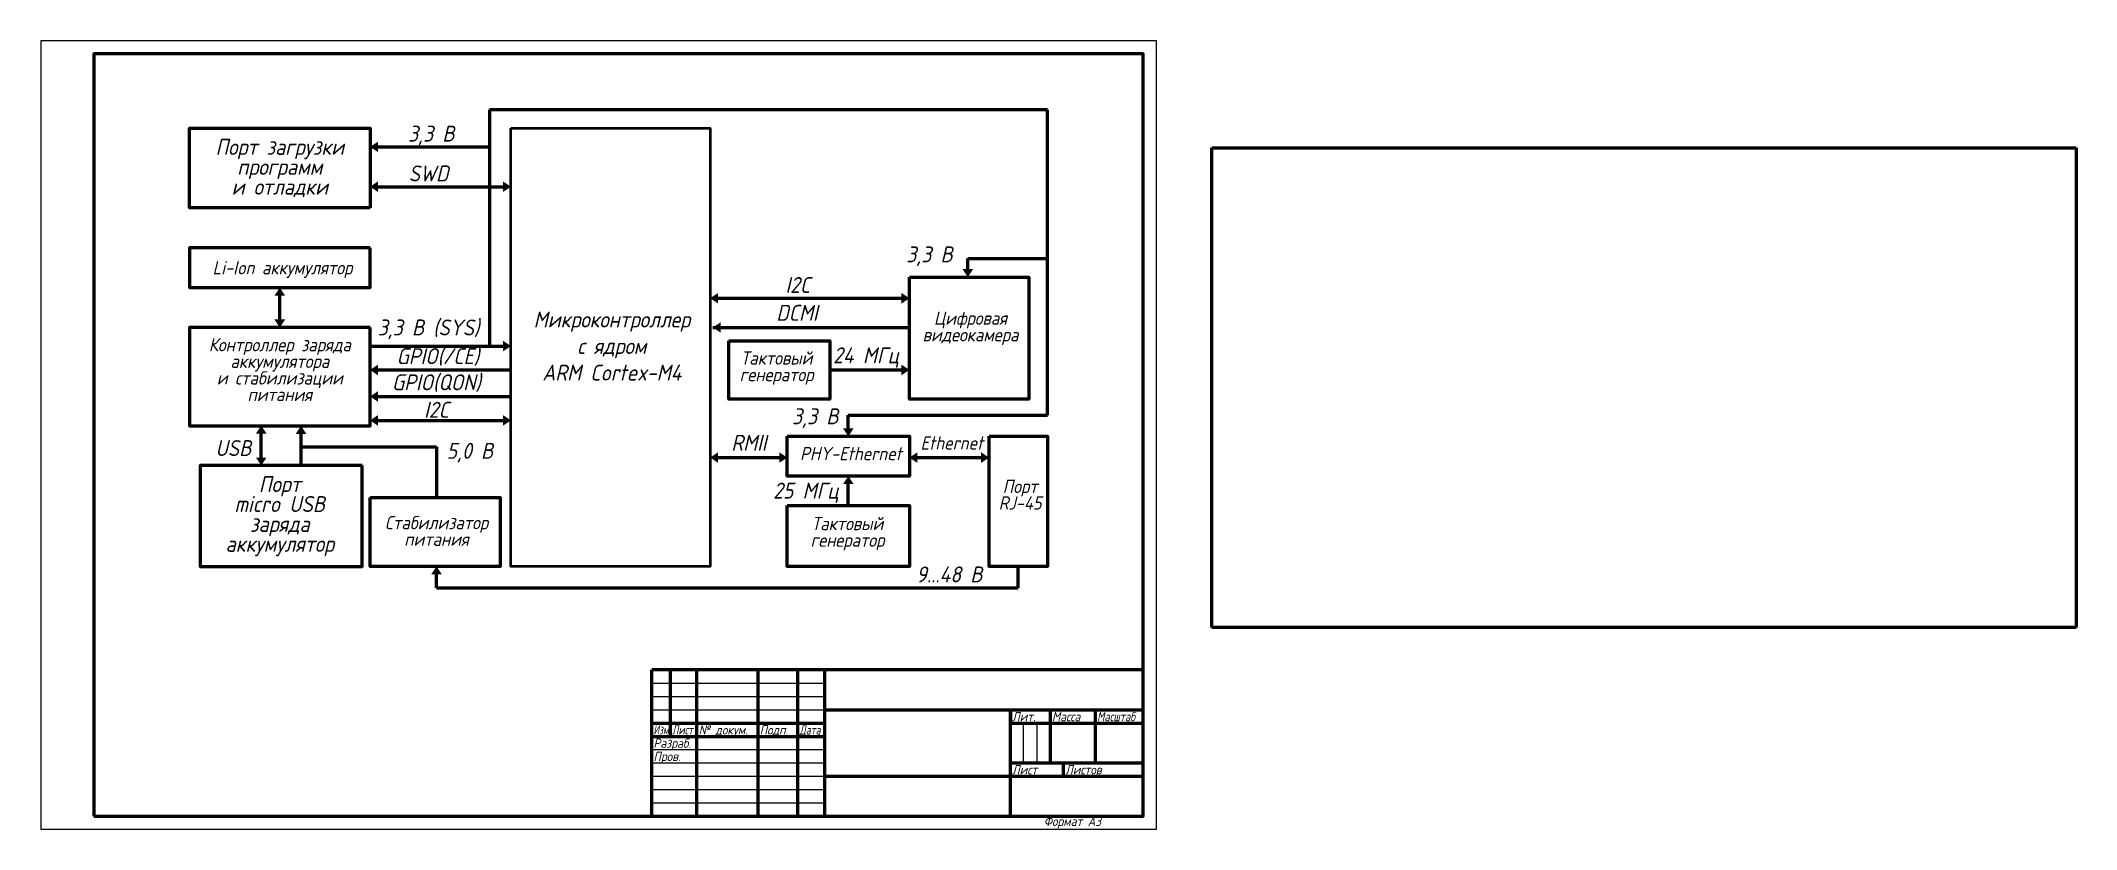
# Model space of a CAD drawing. Header units: millimetres. Extents: x 0 to 766, y 0 to 297.
import ezdxf

# ---------------------------------------------------------------- set-up
doc = ezdxf.new("R2010")
doc.units = ezdxf.units.MM
doc.header["$LTSCALE"] = 0.5
doc.layers.get('0').update_dxf_attribs({"lineweight": 60})
doc.layers.get('Defpoints').update_dxf_attribs({"color": 5})
doc.layers.add('4-текст', color=7, linetype='Continuous', true_color=0x00ad00)
doc.styles.get("Standard").update_dxf_attribs({"font": 'isocpeui.ttf', "width": 0.9})
picture_1 = doc.add_image_def('image1.bmp', size_in_pixel=(427, 237))

msp = doc.modelspace()

# ---------------------------------------------------------------- linework, layer by layer
for p, q in [((379, 271), (169, 271)), ((169, 271), (169, 182)), ((379, 156), (379, 271)), ((124, 257), (169, 257)), ((127, 242), (174, 242)), ((349, 210), (349, 215)), ((349, 215), (379, 215)), ((90, 191), (90, 201)), ((255, 200), (324, 200)), ((253, 189), (327, 189)), ((124, 182), (174, 182)), ((127, 173), (177, 173)), ((297, 173), (324, 173)), ((127, 163), (177, 163)), ((127, 154), (174, 154)), ((304, 150), (304, 156)), ((304, 156), (379, 156)), ((83, 139), (83, 149)), ((98, 137), (98, 149)), ((98, 144), (149, 144)), ((149, 144), (149, 125)), ((255, 140), (278, 140)), ((330, 140), (354, 140)), ((304, 122), (304, 130)), ((149, 91), (149, 96)), ((368, 91), (368, 99)), ((149, 91), (368, 91)), ((365, 45), (365, 40))]:
    msp.add_line(p, q)
at = {"lineweight": 60}
for p, q in [((415, 60), (230, 60)), ((230, 5), (230, 60)), ((237, 60), (237, 35)), ((247, 5), (247, 60)), ((270, 60), (270, 5)), ((285, 5), (285, 60)), ((295, 60), (295, 5)), ((230, 40), (295, 40)), ((295, 45), (415, 45)), ((365, 5), (365, 45)), ((365, 40), (415, 40)), ((380, 45), (380, 25)), ((397, 25), (397, 45)), ((230, 35), (295, 35)), ((365, 25), (415, 25)), ((385, 20), (385, 25)), ((295, 20), (415, 20))]:
    msp.add_line(p, q, dxfattribs=at)
at = {"lineweight": -3}
for p, q in [((230, 55), (295, 55)), ((230, 50), (295, 50)), ((230, 45), (295, 45)), ((370, 25), (370, 40)), ((375, 40), (375, 25)), ((230, 30), (295, 30)), ((230, 25), (295, 25)), ((230, 20), (295, 20)), ((230, 15), (295, 15)), ((230, 10), (295, 10))]:
    msp.add_line(p, q, dxfattribs=at)
at = {"lineweight": 60}
msp.add_lwpolyline([(20, 5), (415, 5), (415, 292), (20, 292)], close=True, dxfattribs=at)
for points in [[(124, 234), (56, 234), (56, 264), (124, 264)], [(124, 219), (56, 219), (56, 204), (124, 204)], [(327, 208), (372, 208), (372, 162), (327, 162)], [(124, 189), (56, 189), (56, 152), (124, 152)], [(259, 184), (297, 184), (297, 162), (259, 162)], [(281, 148), (327, 148), (327, 133), (281, 133)], [(357, 148), (379, 148), (379, 99), (357, 99)], [(121, 137), (60, 137), (60, 99), (121, 99)], [(124, 125), (173, 125), (173, 99), (124, 99)], [(281, 122), (327, 122), (327, 99), (281, 99)]]:
    msp.add_lwpolyline(points, close=True)
at = {"lineweight": 50}
msp.add_lwpolyline([(177, 264), (252, 264), (252, 99), (177, 99)], close=True, dxfattribs=at)
for points in [[(127, 259), (127, 255), (124, 257)], [(127, 244), (127, 240), (124, 242)], [(174, 244), (174, 240), (177, 242)], [(347, 211), (351, 211), (349, 208)], [(88, 201), (92, 201), (90, 204)], [(255, 202), (255, 198), (252, 200)], [(324, 202), (324, 198), (327, 200)], [(88, 192), (92, 192), (90, 189)], [(174, 184), (174, 180), (177, 182)], [(256, 191), (256, 187), (253, 189)], [(127, 175), (127, 171), (124, 173)], [(324, 175), (324, 171), (327, 173)], [(127, 165), (127, 161), (124, 163)], [(127, 156), (127, 152), (124, 154)], [(174, 156), (174, 152), (177, 154)], [(81, 149), (85, 149), (83, 152)], [(96, 148.87), (100, 148.87), (98, 152)], [(302, 151), (306, 151), (304, 148)], [(81, 140), (85, 140), (83, 137)], [(255, 142), (255, 138), (252, 140)], [(278, 142), (278, 138), (281, 140)], [(330, 142), (330, 138), (327, 140)], [(354, 142), (354, 138), (357, 140)], [(302, 130), (306, 130), (304, 133)], [(147, 96), (151, 96), (149, 99)]]:
    msp.add_solid(points)
at = {"layer": 'Defpoints'}
msp.add_lwpolyline([(0, 0), (420, 0), (420, 297), (0, 297)], close=True, dxfattribs=at)

# ---------------------------------------------------------------- texts
at = {"lineweight": -3, "width": 0.9}
msp.add_text('Формат А3', height=3.5, dxfattribs=at).set_placement((377.6, 1.25))
at = {"char_height": 6, "attachment_point": 2}
for s, width, heights, insert in [('3,3 В', 25, [8], (147, 265)), ('SWD', 25, [0], (146, 250)), ('3,3 В', 25, [8], (334.53, 219.54)), ('I2C', 43.9692, [8], (285, 208)), ('3,3 В (SYS)', 43.9692, [8], (146, 192)), ('Микроконтроллер \\Pс ядром\\PARM Cortex-M4', 58, [0], (215, 195)), ('DCMI', 43.9692, [8], (284.68, 197.51)), ('GPIO(/CE)', 43.9692, [8], (149.51, 181.2)), ('24 МГц', 43.9692, [8], (310.68, 181.51)), ('GPIO(QON)', 43.9692, [8], (148.96, 171.34)), ('I2C', 43.9692, [8], (149, 161)), ('3,3 В', 25, [8], (291.53, 158.54)), ('USB', 25, [0], (72.53, 146.57)), ('RMII', 43.9692, [8], (266.57, 148.57)), ('5,0 В', 25, [8], (161.53, 145.54)), ('25 МГц', 43.9692, [8], (288.04, 130.55)), ('9...48 В', 25, [8], (342, 99))]:
    msp.add_mtext_dynamic_manual_height_columns(s, width=width, gutter_width=50, heights=heights, dxfattribs=dict(at, insert=insert))
at = {"attachment_point": 2, "line_spacing_factor": 0.75}
for s, width, heights, insert, char_height in [('Порт загрузки программ \\Pи отладки', 52.9692, [24], (90, 260), 6), ('Li-Ion аккумулятор', 65.9661, [7], (91, 214), 5), ('Цифровая видеокамера', 39.3832, [18], (350, 195), 5), ('Контроллер заряда аккумулятора \\Pи стабилизации питания', 64.544, [28], (90, 185), 5), ('Тактовый генератор', 39.3832, [18], (277, 180), 5), ('Ethernet', 39.3832, [8], (343, 148), 5), ('PHY-Ethernet', 39.3832, [8], (305, 144), 5), ('Порт\\Pmicro USB\\Pзаряда\\Pаккумулятор', 64.544, [34.02], (90, 133), 6), ('Порт\\PRJ-45', 39.3832, [18], (368.69, 131.65), 5), ('Стабилизатор питания', 49.272, [16], (149, 118), 5), ('Тактовый\\Pгенератор', 39.3832, [18], (303.69, 117.65), 5)]:
    msp.add_mtext_dynamic_manual_height_columns(s, width=width, gutter_width=50, heights=heights, dxfattribs=dict(at, insert=insert, char_height=char_height))
at = {"layer": '4-текст', "lineweight": -3}
for s, width, p in [('Изм.', 0.7, (230.67, 35.7)), ('Лист', 0.75, (237.67, 35.7)), ('№ докум.', 0.9, (247.67, 35.7)), ('Подп.', 0.9, (270.67, 35.7)), ('Дата', 0.75, (285.67, 35.7)), ('Лит.', 0.9, (365.67, 40.7)), ('Масса', 0.9, (380.67, 40.7)), ('Масштаб', 0.8, (397.67, 40.7)), ('Разраб.', 0.9, (230.67, 30.7)), ('Пров.', 0.9, (230.67, 25.7)), ('Лист', 0.9, (365.67, 20.7)), ('Листов', 0.9, (385.67, 20.7))]:
    msp.add_text(s, height=3.5, dxfattribs=dict(at, width=width)).set_placement(p)

# ---------------------------------------------------------------- pictures from other files: only their frames are drawn
image = msp.add_image(picture_1, insert=(440.8, 76.02), size_in_units=(325.46, 180.64))
image.dxf.flags = 7

doc.saveas('drawing.dxf')
